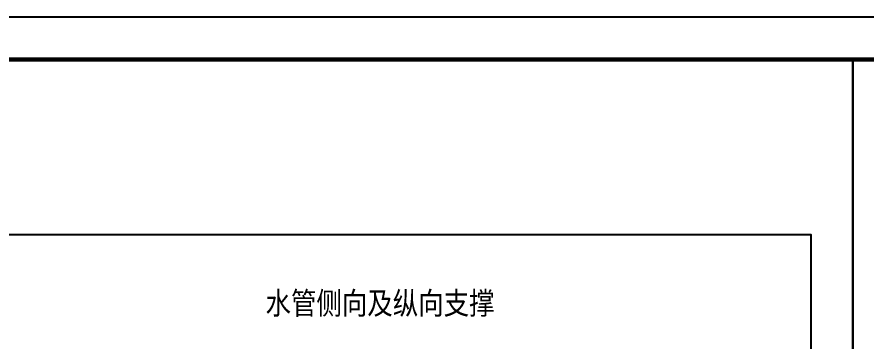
# Model space of a CAD drawing. Extents: x 27938 to 1507990, y 110129 to 923079.
# Drawn here: x 659846 to 679862, y 384621 to 392257 of the extents above; entities that cross this region are included whole.
import ezdxf

# ---------------------------------------------------------------- set-up
doc = ezdxf.new("R2010")
doc.units = 0
doc.header["$LTSCALE"] = 1000
doc.header["$MEASUREMENT"] = 0
doc.layers.add('A-文字', color=3, linetype='Continuous', lineweight=30)
doc.layers.add('BZ', color=2, linetype='Continuous')
doc.layers.add('图框', color=140, linetype='Continuous')
doc.layers.add('yichutu', color=7, linetype='Continuous', true_color=0xffffff, plot=False)
doc.styles.add('中西文等高字体', font='HZTXT_E.shx', dxfattribs={"width": 0.7, "height": 4, "bigfont": 'hztxt.shx'})

# ---------------------------------------------------------------- blocks, each defined once
blk = doc.blocks.new('TK')
at = {"layer": '图框'}
blk.add_lwpolyline([(465375, 548714), (549475, 548714), (549475, 489314), (465375, 489314)], close=True, dxfattribs=at)
blk.add_lwpolyline([(465375, 548714), (549475, 548714), (549475, 489314), (465375, 489314)], close=True, dxfattribs=at)
at = {"layer": '图框', "const_width": 100}
blk.add_lwpolyline([(548475, 490314), (548475, 547714), (467875, 547714), (467875, 490314)], close=True, dxfattribs=at)
blk = doc.blocks.new('yct-841-594-84100-59399.9999999999-100-1000.0')
at = {"layer": 'yichutu', "color": 7, "true_color": 0xffffff}
blk.add_lwpolyline([(0, 0), (0, 59400), (84100, 59400), (84100, 0)], close=True, dxfattribs=at)

msp = doc.modelspace()

# ---------------------------------------------------------------- linework, layer by layer
msp.add_lwpolyline([(659563.3, 387132.7), (678564, 387132.7), (678559.7, 372277.4), (659563.3, 372277.4)], close=True)
at = {"layer": 'A-文字'}
msp.add_lwpolyline([(608950.6, 391257), (679554.7, 391257), (679554.7, 333855.3), (608950.6, 333855.3)], close=True, dxfattribs=at)

# ---------------------------------------------------------------- block references
msp.add_blockref('TK', (141075.6, -156456.7))
at = {"layer": 'yichutu'}
msp.add_blockref('yct-841-594-84100-59399.9999999999-100-1000.0', (606450.6, 332857), dxfattribs=at)

# ---------------------------------------------------------------- texts
at = {"layer": 'BZ', "color": 7, "style": '中西文等高字体'}
msp.add_text('水管侧向及纵向支撑', height=600, dxfattribs=at).set_placement((665704.9, 385191.4))

doc.saveas('drawing.dxf')
